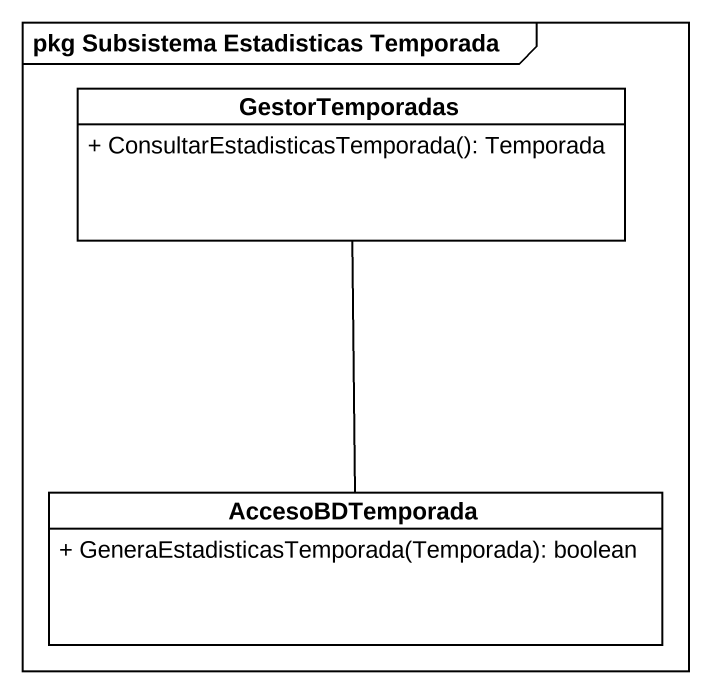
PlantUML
@startuml
mainframe pkg Subsistema Estadisticas Temporada
hide circle
hide empty members
skinparam classAttributeIconSize 0
class GestorTemporadas {
  + ConsultarEstadisticasTemporada(): Temporada
}
class AccesoBDTemporada {
  + GeneraEstadisticasTemporada(Temporada): boolean
}
GestorTemporadas -- AccesoBDTemporada
@enduml
